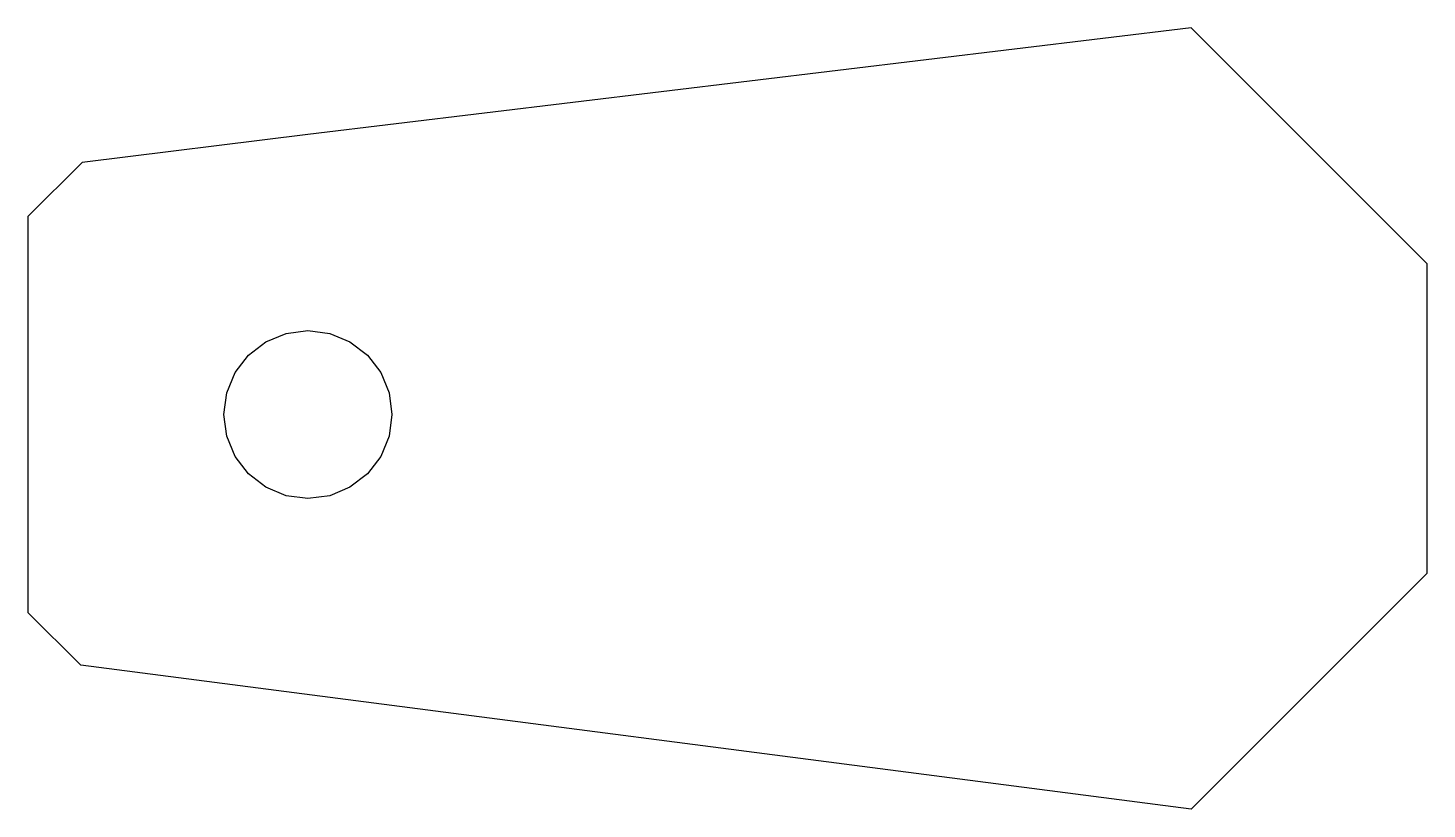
# Model space of a CAD drawing. Header units: inches. Extents: x 10.5 to 40.5, y 9.9 to 26.7.
import ezdxf

# ---------------------------------------------------------------- set-up
doc = ezdxf.new("R2010")
doc.units = ezdxf.units.IN
doc.header["$MEASUREMENT"] = 0

msp = doc.modelspace()

# ---------------------------------------------------------------- linework, layer by layer
for p, q in [((35.473, 26.684), (16.503, 24.396)), ((40.536, 21.621), (35.473, 26.684)), ((16.503, 24.396), (11.653, 23.797)), ((10.49, 22.634), (11.653, 23.797)), ((10.49, 22.634), (10.49, 14.134)), ((40.536, 14.979), (40.536, 21.621)), ((16.036, 20.125), (16.503, 20.187)), ((16.503, 20.187), (16.97, 20.125)), ((15.227, 19.658), (15.601, 19.945)), ((15.601, 19.945), (16.036, 20.125)), ((16.97, 20.125), (17.405, 19.945)), ((17.405, 19.945), (17.779, 19.658)), ((14.941, 19.285), (15.227, 19.658)), ((17.779, 19.658), (18.065, 19.285)), ((14.761, 18.85), (14.941, 19.285)), ((18.065, 19.285), (18.246, 18.85)), ((14.699, 18.383), (14.761, 18.85)), ((18.246, 18.85), (18.307, 18.383)), ((14.761, 17.916), (14.699, 18.383)), ((18.307, 18.383), (18.246, 17.916)), ((14.941, 17.481), (14.761, 17.916)), ((18.246, 17.916), (18.065, 17.481)), ((15.227, 17.107), (14.941, 17.481)), ((18.065, 17.481), (17.779, 17.107)), ((15.601, 16.82), (15.227, 17.107)), ((17.779, 17.107), (17.405, 16.82)), ((16.036, 16.64), (15.601, 16.82)), ((16.503, 16.579), (16.036, 16.64)), ((16.97, 16.64), (16.503, 16.579)), ((17.405, 16.82), (16.97, 16.64)), ((35.468, 9.911), (40.536, 14.979)), ((11.622, 13.002), (10.49, 14.134)), ((35.468, 9.911), (11.622, 13.002))]:
    msp.add_line(p, q)

doc.saveas('drawing.dxf')
